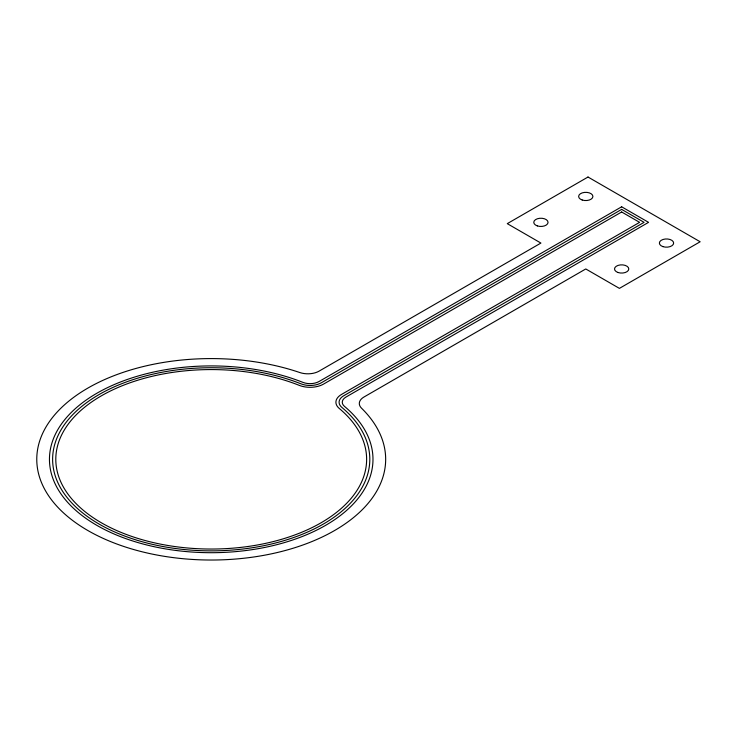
<?xml version="1.0" encoding="UTF-8"?>
<svg xmlns="http://www.w3.org/2000/svg" width="737" height="737" viewBox="0 0 737 737"><rect width="100%" height="100%" fill="white"/><g stroke="black" fill="none" stroke-linecap="round" stroke-linejoin="round"><path stroke-width="1.11" d="M588.006 177.027L507.268 223.643L540.912 243.063L319.084 371.135A15.855 9.157 0 0 1 299.812 372.544A174.448 100.72 0 0 0 39.512 441.518A174.448 100.72 0 0 0 242.031 558.443A174.448 100.72 0 0 0 361.489 408.151A15.855 9.157 0 0 1 363.94 397.031L585.768 268.959L619.412 288.379L700.15 241.764L588.006 177.027M621.65 206.802L319.057 381.508A12.686 7.324 0 0 1 302.898 382.365A161.762 93.396 0 0 0 52.705 440.671A161.762 93.396 0 0 0 243.486 550.825A161.762 93.396 0 0 0 344.492 406.373A12.686 7.324 0 0 1 345.975 397.05L648.569 222.344L621.65 206.802M621.65 209.4L321.304 382.798A15.855 9.157 0 0 1 301.101 383.866A158.593 91.563 0 0 0 55.809 441.039A158.593 91.563 0 0 0 242.86 549.028A158.593 91.563 0 0 0 341.876 407.414A15.855 9.157 0 0 1 343.728 395.751L644.083 222.344L621.65 209.4M621.65 211.989L323.543 384.097A19.033 10.991 0 0 1 299.305 385.377A155.415 89.73 0 0 0 58.923 441.408A155.415 89.73 0 0 0 242.224 547.232A155.415 89.73 0 0 0 339.26 408.455A19.033 10.991 0 0 1 341.489 394.452L639.596 222.344L621.65 211.989M618.085 272.524A7.14 4.118 0 0 0 628.79 268.959A7.14 4.118 0 0 0 618.085 265.394A7.14 4.118 0 0 0 618.085 272.524M537.337 225.909A7.14 4.118 0 0 0 548.042 222.344A7.14 4.118 0 0 0 537.337 218.778A7.14 4.118 0 0 0 537.337 225.909M582.202 200.013A7.14 4.118 0 0 0 592.907 196.447A7.14 4.118 0 0 0 582.202 192.882A7.14 4.118 0 0 0 582.202 200.013M662.941 246.628A7.14 4.118 0 0 0 673.646 243.063A7.14 4.118 0 0 0 662.941 239.497A7.14 4.118 0 0 0 662.941 246.628"/></g></svg>
